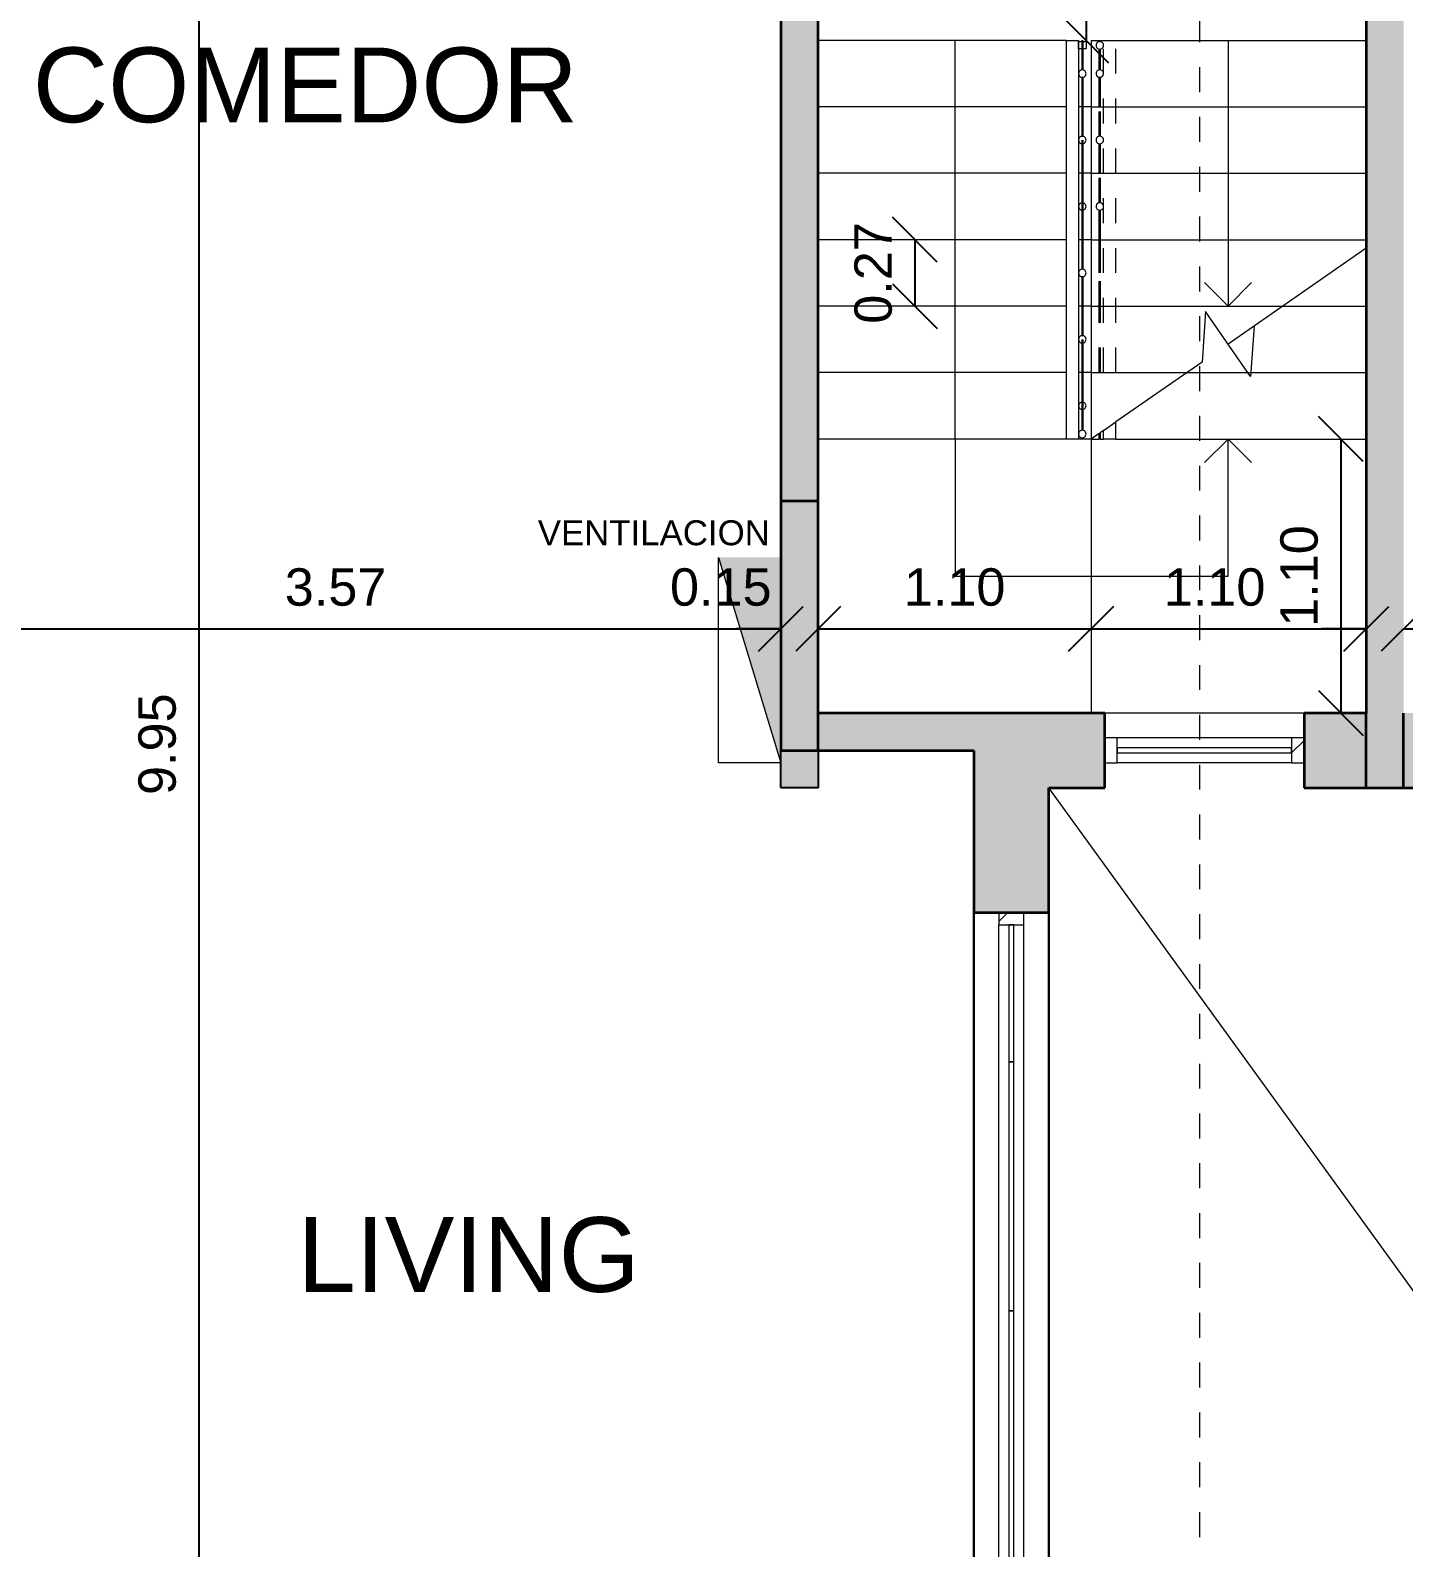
# Model space of a CAD drawing. Header units: metres. Extents: x 42 to 294, y -52 to 32.
# Drawn here: x 183.1 to 188.61, y 10.46 to 16.55 of the extents above; entities that cross this region are included whole.
import ezdxf

# ---------------------------------------------------------------- set-up
doc = ezdxf.new("R2010")
doc.units = ezdxf.units.M
doc.header["$LTSCALE"] = 0.15
doc.linetypes.add('Trazo pequeño', pattern=[0.003, 0.002, -0.001])
doc.linetypes.add('Trazo punto', pattern=[0.015875, 0.00635, -0.004763, 0, -0.004763])
doc.layers.get('0').update_dxf_attribs({"lineweight": 20})
for name, color, linetype, lineweight in [('A-----SYP', 6, 'Continuous', 50), ('A-FLORHRM', 1, 'Continuous', 9), ('A-FLORSTM', 2, 'Continuous', 9), ('A-SECTMBM', 5, 'Trazo pequeño', 9), ('A-WALL', 2, 'Continuous', 30), ('A-WALLCWM', 6, 'Continuous', 9), ('VENTILACIONES', 4, 'Continuous', 9)]:
    doc.layers.add(name, color=color, linetype=linetype, lineweight=lineweight)
doc.layers.add('Hatch', color=8, linetype='Continuous')
doc.layers.add('MUROS', color=11, linetype='Continuous')
doc.styles.get("Standard").update_dxf_attribs({"font": 'arial.ttf', "height": 0.15})
doc.dimstyles.new('Copy of Annotative', dxfattribs={"dimtxt": 0.15, "dimasz": 0.18, "dimexe": 0.18, "dimexo": 0.0625, "dimgap": 0.09, "dimtad": 1, "dimzin": 0, "dimdsep": 46, "dimtxsty": 'Standard', "dimblk": 'OBLIQUE', "dimcen": 0.09, "dimse1": 1, "dimse2": 1, "dimadec": 0, "dimazin": 0, "dimtfac": 1, "dimtofl": 0, "dimtmove": 0, "dimatfit": 3, "dimfxl": 1, "dimtolj": 1, "dimtzin": 0, "dimarcsym": 0})

# ---------------------------------------------------------------- blocks, each defined once
blk = doc.blocks.new('Panel de sistema - Acristalado-56-02 Primer piso')
at = {"layer": 'A-WALLCWM'}
for p, q in [((0.275, 0.01), (-0.275, 0.01)), ((-0.275, 0.01), (-0.275, -0.01)), ((0.275, -0.01), (0.275, 0.01)), ((-0.275, -0.01), (0.275, -0.01))]:
    blk.add_line(p, q, dxfattribs=at)
blk = doc.blocks.new('Panel de sistema - Acristalado-55-02 Primer piso')
at = {"layer": 'A-WALLCWM'}
for p, q in [((0.5, 0.01), (-0.5, 0.01)), ((-0.5, 0.01), (-0.5, -0.01)), ((0.5, -0.01), (0.5, 0.01)), ((-0.5, -0.01), (0.5, -0.01))]:
    blk.add_line(p, q, dxfattribs=at)
blk = doc.blocks.new('Panel de sistema - Acristalado-54-02 Primer piso')
at = {"layer": 'A-WALLCWM'}
for p, q in [((0.5, 0.01), (-0.5, 0.01)), ((-0.5, 0.01), (-0.5, -0.01)), ((0.5, -0.01), (0.5, 0.01)), ((-0.5, -0.01), (0.5, -0.01))]:
    blk.add_line(p, q, dxfattribs=at)
blk = doc.blocks.new('Montante rectangular - Montante rectangular - 5x10 cm Aluminio-53-02 Primer piso')
at = {"layer": 'A-WALLCWM'}
h = blk.add_hatch(dxfattribs=at)
h.set_pattern_fill('FP1_6', color=256, style=0, pattern_type=2)
h.set_pattern_definition([(45, (0.026, -0.162), (-0.25173, 0.25173), []), (45, (0.407, -0.162), (-0.25173, 0.25173), [])])
h.paths.add_polyline_path([(-0.05, 0.05), (0, 0.05), (0, -0.05), (-0.05, -0.05)], flags=0)
at = {"layer": 'A-WALLCWM', "lineweight": 13}
for p, q in [((-0.05, 0.05), (0, 0.05)), ((-0.05, -0.05), (-0.05, 0.05)), ((0, 0.05), (0, -0.05)), ((0, -0.05), (-0.05, -0.05))]:
    blk.add_line(p, q, dxfattribs=at)
blk = doc.blocks.new('Montante rectangular - Montante rectangular - 5x10 cm Aluminio-33-02 Primer piso')
at = {"layer": 'A-WALLCWM'}
for p, q in [((16.1586, -5.1807), (16.1586, -4.1807)), ((16.2586, -5.1807), (16.2586, -4.1807))]:
    blk.add_line(p, q, dxfattribs=at)
blk = doc.blocks.new('Montante rectangular - Montante rectangular - 5x10 cm Aluminio-51-02 Primer piso')
at = {"layer": 'A-WALLCWM'}
for p, q in [((16.1586, -3.1807), (16.1586, -2.6307)), ((16.2586, -3.1807), (16.2586, -2.6307))]:
    blk.add_line(p, q, dxfattribs=at)
blk = doc.blocks.new('Barandilla - Barandilla-29-02 Primer piso')
at = {"layer": 'A-FLORHRM', "linetype": 'Trazo pequeño'}
for p, q in [((16.4286, 0.9193), (16.4786, 0.9193)), ((16.4286, 0.9193), (16.4286, -0.6807)), ((16.4786, 0.9193), (16.4786, -0.6807)), ((16.4911, 0.9193), (16.4961, 0.9193)), ((16.4911, 0.9193), (16.4911, -0.6807)), ((16.4911, 0.9193), (16.4961, 0.9193)), ((16.4911, 0.9193), (16.4911, -0.6807)), ((16.4911, 0.9193), (16.4961, 0.9193)), ((16.4911, 0.9193), (16.4911, -0.6807)), ((16.4911, 0.9193), (16.4961, 0.9193)), ((16.4911, 0.9193), (16.4911, -0.6807)), ((16.4911, 0.9193), (16.4961, 0.9193)), ((16.4911, 0.9193), (16.4911, -0.6807)), ((16.4911, 0.9193), (16.4961, 0.9193)), ((16.4911, 0.9193), (16.4911, -0.6807)), ((16.4911, 0.9193), (16.4961, 0.9193)), ((16.4911, 0.9193), (16.4911, -0.6807)), ((16.4911, 0.9193), (16.4961, 0.9193)), ((16.4911, 0.9193), (16.4911, -0.6807)), ((16.4961, 0.9193), (16.4961, -0.6807)), ((16.4961, 0.9193), (16.4961, -0.6807)), ((16.4961, 0.9193), (16.4961, -0.6807)), ((16.4961, 0.9193), (16.4961, -0.6807)), ((16.4961, 0.9193), (16.4961, -0.6807)), ((16.4961, 0.9193), (16.4961, -0.6807)), ((16.4961, 0.9193), (16.4961, -0.6807)), ((16.4961, 0.9193), (16.4961, -0.6807)), ((16.4786, -0.6807), (16.4286, -0.6807)), ((16.4961, -0.6807), (16.4911, -0.6807)), ((16.4961, -0.6807), (16.4911, -0.6807)), ((16.4961, -0.6807), (16.4911, -0.6807))]:
    blk.add_line(p, q, dxfattribs=at)
at = {"layer": 'A-FLORHRM'}
blk.add_line((16.4961, -0.6807), (16.4911, -0.6807), dxfattribs=at)
blk.add_line((16.4961, -0.6807), (16.4911, -0.6807), dxfattribs=at)
blk.add_line((16.4961, -0.6807), (16.4911, -0.6807), dxfattribs=at)
blk.add_line((16.4961, -0.6807), (16.4911, -0.6807), dxfattribs=at)
blk.add_line((16.4961, -0.6807), (16.4911, -0.6807), dxfattribs=at)
blk = doc.blocks.new('Barandilla - 30 mm-1-02 Primer piso')
at = {"layer": 'A-FLORHRM'}
for points in [[(-0.015, 0), (-0.0146, 0.0036), (-0.0133, 0.007), (-0.0112, 0.0099), (-0.0085, 0.0123), (-0.0053, 0.014), (-0.0018, 0.0149), (0.0018, 0.0149), (0.0053, 0.014), (0.0085, 0.0123), (0.0112, 0.0099), (0.0133, 0.007), (0.0146, 0.0036), (0.015, 0)], [(0.015, 0), (0.0146, -0.0036), (0.0133, -0.007), (0.0112, -0.0099), (0.0085, -0.0123), (0.0053, -0.014), (0.0018, -0.0149), (-0.0018, -0.0149), (-0.0053, -0.014), (-0.0085, -0.0123), (-0.0112, -0.0099), (-0.0133, -0.007), (-0.0146, -0.0036), (-0.015, 0)]]:
    blk.add_lwpolyline(points, dxfattribs=at)
blk = doc.blocks.new('Barandilla - 30 mm-2-02 Primer piso')
at = {"layer": 'A-FLORHRM'}
for points in [[(-0.015, 0), (-0.0146, 0.0036), (-0.0133, 0.007), (-0.0112, 0.0099), (-0.0085, 0.0123), (-0.0053, 0.014), (-0.0018, 0.0149), (0.0018, 0.0149), (0.0053, 0.014), (0.0085, 0.0123), (0.0112, 0.0099), (0.0133, 0.007), (0.0146, 0.0036), (0.015, 0)], [(0.015, 0), (0.0146, -0.0036), (0.0133, -0.007), (0.0112, -0.0099), (0.0085, -0.0123), (0.0053, -0.014), (0.0018, -0.0149), (-0.0018, -0.0149), (-0.0053, -0.014), (-0.0085, -0.0123), (-0.0112, -0.0099), (-0.0133, -0.007), (-0.0146, -0.0036), (-0.015, 0)]]:
    blk.add_lwpolyline(points, dxfattribs=at)
blk = doc.blocks.new('Barandilla - Barandilla-28-02 Primer piso')
at = {"layer": 'A-FLORHRM', "linetype": 'Trazo pequeño'}
for p, q in [((16.5611, 0.9193), (16.5661, 0.9193)), ((16.5611, 0.9141), (16.5611, 0.9193)), ((16.5611, 0.9193), (16.5661, 0.9193)), ((16.5611, 0.9141), (16.5611, 0.9193)), ((16.5611, 0.9193), (16.5661, 0.9193)), ((16.5611, 0.9141), (16.5611, 0.9193)), ((16.5611, 0.9193), (16.5661, 0.9193)), ((16.5611, 0.9141), (16.5611, 0.9193)), ((16.5611, 0.9193), (16.5661, 0.9193)), ((16.5611, 0.9141), (16.5611, 0.9193)), ((16.5611, 0.9193), (16.5661, 0.9193)), ((16.5611, 0.9141), (16.5611, 0.9193)), ((16.5611, 0.9193), (16.5661, 0.9193)), ((16.5611, 0.9141), (16.5611, 0.9193)), ((16.5611, 0.9193), (16.5661, 0.9193)), ((16.5611, 0.9141), (16.5611, 0.9193)), ((16.5661, 0.9141), (16.5661, 0.9193)), ((16.5661, 0.9141), (16.5661, 0.9193)), ((16.5661, 0.9141), (16.5661, 0.9193)), ((16.5661, 0.9141), (16.5661, 0.9193)), ((16.5661, 0.9141), (16.5661, 0.9193)), ((16.5661, 0.9141), (16.5661, 0.9193)), ((16.5661, 0.9141), (16.5661, 0.9193)), ((16.5661, 0.9141), (16.5661, 0.9193)), ((16.5786, 0.9193), (16.6286, 0.9193)), ((16.5786, -0.414), (16.5786, 0.9193)), ((16.6286, -0.414), (16.6286, 0.9193)), ((16.5611, 0.8009), (16.5611, 0.8846)), ((16.5611, 0.8009), (16.5611, 0.8846)), ((16.5611, 0.8009), (16.5611, 0.8846)), ((16.5611, 0.8009), (16.5611, 0.8846)), ((16.5611, 0.8009), (16.5611, 0.8846)), ((16.5611, 0.8009), (16.5611, 0.8846)), ((16.5611, 0.8009), (16.5611, 0.8846)), ((16.5611, 0.8009), (16.5611, 0.8846)), ((16.5661, 0.8009), (16.5661, 0.8846)), ((16.5661, 0.8009), (16.5661, 0.8846)), ((16.5661, 0.8009), (16.5661, 0.8846)), ((16.5661, 0.8009), (16.5661, 0.8846)), ((16.5661, 0.8009), (16.5661, 0.8846)), ((16.5661, 0.8009), (16.5661, 0.8846)), ((16.5661, 0.8009), (16.5661, 0.8846)), ((16.5661, 0.8009), (16.5661, 0.8846)), ((16.5611, 0.6528), (16.5611, 0.7715)), ((16.5611, 0.5342), (16.5611, 0.7715)), ((16.5611, 0.5342), (16.5611, 0.7715)), ((16.5611, 0.5342), (16.5611, 0.7715)), ((16.5611, 0.5342), (16.5611, 0.7715)), ((16.5611, 0.5342), (16.5611, 0.7715)), ((16.5611, 0.5342), (16.5611, 0.7715)), ((16.5611, 0.5342), (16.5611, 0.7715)), ((16.5661, 0.6528), (16.5661, 0.7715)), ((16.5661, 0.5342), (16.5661, 0.7715)), ((16.5661, 0.5342), (16.5661, 0.7715)), ((16.5661, 0.5342), (16.5661, 0.7715)), ((16.5661, 0.5342), (16.5661, 0.7715)), ((16.5661, 0.5342), (16.5661, 0.7715)), ((16.5661, 0.5342), (16.5661, 0.7715)), ((16.5661, 0.5342), (16.5661, 0.7715)), ((16.5611, 0.3861), (16.5611, 0.5048)), ((16.5611, 0.3861), (16.5611, 0.5048)), ((16.5611, 0.2675), (16.5611, 0.5048)), ((16.5611, 0.2675), (16.5611, 0.5048)), ((16.5611, 0.2675), (16.5611, 0.5048)), ((16.5611, 0.2675), (16.5611, 0.5048)), ((16.5611, 0.2675), (16.5611, 0.5048)), ((16.5661, 0.3861), (16.5661, 0.5048)), ((16.5661, 0.3861), (16.5661, 0.5048)), ((16.5661, 0.2675), (16.5661, 0.5048)), ((16.5661, 0.2675), (16.5661, 0.5048)), ((16.5661, 0.2675), (16.5661, 0.5048)), ((16.5661, 0.2675), (16.5661, 0.5048)), ((16.5661, 0.2675), (16.5661, 0.5048)), ((16.5611, 0.1194), (16.5611, 0.2381)), ((16.5611, 0.1194), (16.5611, 0.2381)), ((16.5611, -0.1473), (16.5611, 0.2381)), ((16.5611, -0.1473), (16.5611, 0.2381)), ((16.5611, -0.414), (16.5611, 0.2381)), ((16.5661, 0.1194), (16.5661, 0.2381)), ((16.5661, 0.1194), (16.5661, 0.2381)), ((16.5661, -0.1473), (16.5661, 0.2381)), ((16.5661, -0.1473), (16.5661, 0.2381)), ((16.5661, -0.414), (16.5661, 0.2381))]:
    blk.add_line(p, q, dxfattribs=at)
at = {"layer": 'A-FLORHRM'}
for p, q in [((16.5611, -0.6581), (16.5661, -0.6547)), ((16.5611, -0.6807), (16.5611, -0.6581)), ((16.5661, -0.6807), (16.5661, -0.6547)), ((16.5786, -0.646), (16.6286, -0.6114)), ((16.5786, -0.6807), (16.5786, -0.646)), ((16.6286, -0.6807), (16.6286, -0.6114)), ((16.5661, -0.6807), (16.5611, -0.6807)), ((16.6286, -0.6807), (16.5786, -0.6807))]:
    blk.add_line(p, q, dxfattribs=at)
at = {"layer": 'A-FLORHRM', "extrusion": (0, 0, -1), "zscale": -1, "rotation": 180}
for name, p in [('Barandilla - 30 mm-1-02 Primer piso', (-16.5636, 0.8993)), ('Barandilla - 30 mm-2-02 Primer piso', (-16.5636, 0.7862)), ('Barandilla - 30 mm-2-02 Primer piso', (-16.5636, 0.5195)), ('Barandilla - 30 mm-2-02 Primer piso', (-16.5636, 0.2528))]:
    blk.add_blockref(name, p, dxfattribs=at)
blk = doc.blocks.new('Barandilla - 30 mm-3-02 Primer piso')
at = {"layer": 'A-FLORHRM'}
for p, q in [((0.015, 0.016), (-0.015, 0.016)), ((-0.015, 0.016), (-0.015, -0.014)), ((0.015, -0.014), (0.015, 0.016)), ((-0.015, -0.014), (0.015, -0.014))]:
    blk.add_line(p, q, dxfattribs=at)
blk = doc.blocks.new('Barandilla - 30 mm-4-02 Primer piso')
at = {"layer": 'A-FLORHRM'}
for points in [[(-0.015, 0), (-0.0146, 0.0036), (-0.0133, 0.007), (-0.0112, 0.0099), (-0.0085, 0.0123), (-0.0053, 0.014), (-0.0018, 0.0149), (0.0018, 0.0149), (0.0053, 0.014), (0.0085, 0.0123), (0.0112, 0.0099), (0.0133, 0.007), (0.0146, 0.0036), (0.015, 0)], [(0.015, 0), (0.0146, -0.0036), (0.0133, -0.007), (0.0112, -0.0099), (0.0085, -0.0123), (0.0053, -0.014), (0.0018, -0.0149), (-0.0018, -0.0149), (-0.0053, -0.014), (-0.0085, -0.0123), (-0.0112, -0.0099), (-0.0133, -0.007), (-0.0146, -0.0036), (-0.015, 0)]]:
    blk.add_lwpolyline(points, dxfattribs=at)
blk = doc.blocks.new('Barandilla - 30 mm-5-02 Primer piso')
at = {"layer": 'A-FLORHRM'}
for points in [[(-0.015, 0), (-0.0146, 0.0036), (-0.0133, 0.007), (-0.0112, 0.0099), (-0.0085, 0.0123), (-0.0053, 0.014), (-0.0018, 0.0149), (0.0018, 0.0149), (0.0053, 0.014), (0.0085, 0.0123), (0.0112, 0.0099), (0.0133, 0.007), (0.0146, 0.0036), (0.015, 0)], [(0.015, 0), (0.0146, -0.0036), (0.0133, -0.007), (0.0112, -0.0099), (0.0085, -0.0123), (0.0053, -0.014), (0.0018, -0.0149), (-0.0018, -0.0149), (-0.0053, -0.014), (-0.0085, -0.0123), (-0.0112, -0.0099), (-0.0133, -0.007), (-0.0146, -0.0036), (-0.015, 0)]]:
    blk.add_lwpolyline(points, dxfattribs=at)
blk = doc.blocks.new('Barandilla - 30 mm-6-02 Primer piso')
at = {"layer": 'A-FLORHRM'}
for points in [[(-0.015, 0), (-0.0146, 0.0036), (-0.0133, 0.007), (-0.0112, 0.0099), (-0.0085, 0.0123), (-0.0053, 0.014), (-0.0018, 0.0149), (0.0018, 0.0149), (0.0053, 0.014), (0.0085, 0.0123), (0.0112, 0.0099), (0.0133, 0.007), (0.0146, 0.0036), (0.015, 0)], [(0.015, 0), (0.0146, -0.0036), (0.0133, -0.007), (0.0112, -0.0099), (0.0085, -0.0123), (0.0053, -0.014), (0.0018, -0.0149), (-0.0018, -0.0149), (-0.0053, -0.014), (-0.0085, -0.0123), (-0.0112, -0.0099), (-0.0133, -0.007), (-0.0146, -0.0036), (-0.015, 0)]]:
    blk.add_lwpolyline(points, dxfattribs=at)
blk = doc.blocks.new('Barandilla - 30 mm-0-02 Primer piso')
at = {"layer": 'A-FLORHRM'}
for points in [[(-0.015, 0), (-0.0146, 0.0036), (-0.0133, 0.007), (-0.0112, 0.0099), (-0.0085, 0.0123), (-0.0053, 0.014), (-0.0018, 0.0149), (0.0018, 0.0149), (0.0053, 0.014), (0.0085, 0.0123), (0.0112, 0.0099), (0.0133, 0.007), (0.0146, 0.0036), (0.015, 0)], [(0.015, 0), (0.0146, -0.0036), (0.0133, -0.007), (0.0112, -0.0099), (0.0085, -0.0123), (0.0053, -0.014), (0.0018, -0.0149), (-0.0018, -0.0149), (-0.0053, -0.014), (-0.0085, -0.0123), (-0.0112, -0.0099), (-0.0133, -0.007), (-0.0146, -0.0036), (-0.015, 0)]]:
    blk.add_lwpolyline(points, dxfattribs=at)
blk = doc.blocks.new('Barandilla - Barandilla-24-02 Primer piso')
at = {"layer": 'A-FLORHRM'}
for p, q in [((16.4286, 0.9193), (16.4786, 0.9193)), ((16.4286, 0.9193), (16.4286, -0.6807)), ((16.4786, 0.9193), (16.4786, 0.9153)), ((16.4911, 0.9193), (16.4911, 0.9153)), ((16.4911, 0.9193), (16.4961, 0.9193)), ((16.4961, 0.9193), (16.4961, 0.9153)), ((16.4786, 0.8853), (16.4786, -0.6807)), ((16.4911, 0.8853), (16.4911, 0.8007)), ((16.4961, 0.8853), (16.4961, 0.8007)), ((16.4911, 0.7713), (16.4911, 0.534)), ((16.4961, 0.7713), (16.4961, 0.534)), ((16.4911, 0.5046), (16.4911, 0.2673)), ((16.4961, 0.5046), (16.4961, 0.2673)), ((16.4911, 0.2379), (16.4911, 0.0006)), ((16.4961, 0.2379), (16.4961, 0.0006)), ((16.4911, -0.0288), (16.4911, -0.2661)), ((16.4961, -0.0288), (16.4961, -0.2661)), ((16.4911, -0.2955), (16.4911, -0.5328)), ((16.4961, -0.2955), (16.4961, -0.5328)), ((16.4911, -0.5622), (16.4911, -0.6459)), ((16.4961, -0.5622), (16.4961, -0.6459)), ((16.4786, -0.6807), (16.4286, -0.6807)), ((16.4911, -0.6754), (16.4911, -0.6807)), ((16.4961, -0.6807), (16.4911, -0.6807)), ((16.4961, -0.6754), (16.4961, -0.6807))]:
    blk.add_line(p, q, dxfattribs=at)
at = {"layer": 'A-FLORHRM', "extrusion": (0, 0, -1), "zscale": -1}
for name, p in [('Barandilla - 30 mm-3-02 Primer piso', (-16.4936, 0.8993)), ('Barandilla - 30 mm-5-02 Primer piso', (-16.4936, 0.786)), ('Barandilla - 30 mm-6-02 Primer piso', (-16.4936, 0.5193)), ('Barandilla - 30 mm-0-02 Primer piso', (-16.4936, 0.2526)), ('Barandilla - 30 mm-0-02 Primer piso', (-16.4936, -0.0141)), ('Barandilla - 30 mm-0-02 Primer piso', (-16.4936, -0.2808)), ('Barandilla - 30 mm-0-02 Primer piso', (-16.4936, -0.5475)), ('Barandilla - 30 mm-4-02 Primer piso', (-16.4936, -0.6607))]:
    blk.add_blockref(name, p, dxfattribs=at)
blk = doc.blocks.new('Panel de sistema - Acristalado-17-02 Primer piso')
at = {"layer": 'A-WALLCWM'}
for p, q in [((0.35, 0.01), (-0.35, 0.01)), ((-0.35, 0.01), (-0.35, -0.01)), ((0.35, -0.01), (0.35, 0.01)), ((-0.35, -0.01), (0.35, -0.01))]:
    blk.add_line(p, q, dxfattribs=at)
blk = doc.blocks.new('Montante rectangular - Montante rectangular - 5x10 cm Aluminio-16-02 Primer piso')
at = {"layer": 'A-WALLCWM'}
h = blk.add_hatch(dxfattribs=at)
h.set_pattern_fill('FP1_11', color=256, style=0, pattern_type=2)
h.set_pattern_definition([(315, (-0.174, -0.019), (0.25173, 0.25173), []), (315, (-0.174, -0.4), (0.25173, 0.25173), [])])
h.paths.add_polyline_path([(-0.05, 0.05), (0, 0.05), (0, -0.05), (-0.05, -0.05)], flags=0)
at = {"layer": 'A-WALLCWM', "lineweight": 13}
for p, q in [((-0.05, 0.05), (0, 0.05)), ((-0.05, -0.05), (-0.05, 0.05)), ((0, 0.05), (0, -0.05)), ((0, -0.05), (-0.05, -0.05))]:
    blk.add_line(p, q, dxfattribs=at)
blk = doc.blocks.new('Montante rectangular - Montante rectangular - 5x10 cm Aluminio-15-02 Primer piso')
at = {"layer": 'A-WALLCWM'}
h = blk.add_hatch(dxfattribs=at)
h.set_pattern_fill('FP1_12', color=256, style=0, pattern_type=2)
h.set_pattern_definition([(225, (0.166, -0.019), (0.25173, -0.25173), []), (225, (0.166, -0.4), (0.25173, -0.25173), [])])
h.paths.add_polyline_path([(-0.05, 0.05), (-0.05, -0.05), (0, -0.05), (0, 0.05)], flags=0)
at = {"layer": 'A-WALLCWM', "lineweight": 13}
for p, q in [((-0.05, 0.05), (-0.05, -0.05)), ((0, 0.05), (-0.05, 0.05)), ((0, -0.05), (0, 0.05)), ((-0.05, -0.05), (0, -0.05))]:
    blk.add_line(p, q, dxfattribs=at)
blk = doc.blocks.new('Montante rectangular - Montante rectangular - 5x10 cm Aluminio-14-02 Primer piso')
at = {"layer": 'A-WALLCWM'}
for p, q in [((17.3336, -1.8807), (16.6336, -1.8807)), ((17.3336, -1.9807), (16.6336, -1.9807))]:
    blk.add_line(p, q, dxfattribs=at)
blk = doc.blocks.new('_Oblique')
at = {"color": 0, "linetype": 'ByBlock', "lineweight": -2}
blk.add_line((-0.5, -0.5), (0.5, 0.5), dxfattribs=at)
blk = doc.blocks.new('*D2791')
at = {"color": 0, "lineweight": -2, "transparency": 16777216}
blk.add_line((182.5341, 14.1505), (186.1091, 14.1505), dxfattribs=at)
at = {"layer": 'Defpoints', "color": 0, "transparency": 16777216}
for p in [(182.5341, 14.1505), (186.1091, 14.1505), (186.1091, 14.1505)]:
    blk.add_point(p, dxfattribs=at)
at = {"color": 0, "lineweight": -2, "transparency": 16777216, "xscale": 0.18, "yscale": 0.18, "zscale": 0.18, "rotation": 180}
blk.add_blockref('_Oblique', (182.5341, 14.1505), dxfattribs=at)
at = {"color": 0, "lineweight": -2, "transparency": 16777216, "xscale": 0.18, "yscale": 0.18, "zscale": 0.18}
blk.add_blockref('_Oblique', (186.1091, 14.1505), dxfattribs=at)
at = {"color": 0, "transparency": 16777216, "insert": (184.3216, 14.3171), "char_height": 0.15, "attachment_point": 5}
blk.add_mtext('\\A1;3.57', dxfattribs=at)
blk = doc.blocks.new('*D2792')
at = {"color": 0, "lineweight": -2, "transparency": 16777216}
for p, q in [((186.1091, 14.1505), (185.9291, 14.1505)), ((186.2591, 14.1505), (186.4391, 14.1505))]:
    blk.add_line(p, q, dxfattribs=at)
at = {"layer": 'Defpoints', "color": 0, "transparency": 16777216}
for p in [(186.1091, 14.1505), (186.2591, 14.1505), (186.2591, 14.1505)]:
    blk.add_point(p, dxfattribs=at)
at = {"color": 0, "lineweight": -2, "transparency": 16777216, "xscale": 0.18, "yscale": 0.18, "zscale": 0.18}
blk.add_blockref('_Oblique', (186.1091, 14.1505), dxfattribs=at)
at = {"color": 0, "lineweight": -2, "transparency": 16777216, "xscale": 0.18, "yscale": 0.18, "zscale": 0.18, "rotation": 180}
blk.add_blockref('_Oblique', (186.2591, 14.1505), dxfattribs=at)
at = {"color": 0, "transparency": 16777216, "insert": (185.8679, 14.3171), "char_height": 0.15, "attachment_point": 5}
blk.add_mtext('\\A1;0.15', dxfattribs=at)
blk = doc.blocks.new('*D2793')
at = {"color": 0, "lineweight": -2, "transparency": 16777216}
blk.add_line((186.2591, 14.1505), (187.3541, 14.1505), dxfattribs=at)
at = {"layer": 'Defpoints', "color": 0, "transparency": 16777216}
for p in [(186.2591, 14.1505), (187.3541, 14.1505), (187.3541, 14.1505)]:
    blk.add_point(p, dxfattribs=at)
at = {"color": 0, "lineweight": -2, "transparency": 16777216, "xscale": 0.18, "yscale": 0.18, "zscale": 0.18, "rotation": 180}
blk.add_blockref('_Oblique', (186.2591, 14.1505), dxfattribs=at)
at = {"color": 0, "lineweight": -2, "transparency": 16777216, "xscale": 0.18, "yscale": 0.18, "zscale": 0.18}
blk.add_blockref('_Oblique', (187.3541, 14.1505), dxfattribs=at)
at = {"color": 0, "transparency": 16777216, "insert": (186.8066, 14.3171), "char_height": 0.15, "attachment_point": 5}
blk.add_mtext('\\A1;1.10', dxfattribs=at)
blk = doc.blocks.new('*D2794')
at = {"color": 0, "lineweight": -2, "transparency": 16777216}
blk.add_line((187.3541, 14.1505), (188.4591, 14.1505), dxfattribs=at)
at = {"layer": 'Defpoints', "color": 0, "transparency": 16777216}
for p in [(187.3541, 14.1505), (188.4591, 14.1505), (188.4591, 14.1505)]:
    blk.add_point(p, dxfattribs=at)
at = {"color": 0, "lineweight": -2, "transparency": 16777216, "xscale": 0.18, "yscale": 0.18, "zscale": 0.18, "rotation": 180}
blk.add_blockref('_Oblique', (187.3541, 14.1505), dxfattribs=at)
at = {"color": 0, "lineweight": -2, "transparency": 16777216, "xscale": 0.18, "yscale": 0.18, "zscale": 0.18}
blk.add_blockref('_Oblique', (188.4591, 14.1505), dxfattribs=at)
at = {"color": 0, "transparency": 16777216, "insert": (187.8502, 14.3171), "char_height": 0.15, "attachment_point": 5}
blk.add_mtext('\\A1;1.10', dxfattribs=at)
blk = doc.blocks.new('*D2795')
at = {"color": 0, "lineweight": -2, "transparency": 16777216}
for p, q in [((188.4591, 14.1505), (188.2791, 14.1505)), ((188.6091, 14.1505), (188.7891, 14.1505))]:
    blk.add_line(p, q, dxfattribs=at)
at = {"layer": 'Defpoints', "color": 0, "transparency": 16777216}
for p in [(188.4591, 14.1505), (188.6091, 14.1505), (188.6091, 14.1505)]:
    blk.add_point(p, dxfattribs=at)
at = {"color": 0, "lineweight": -2, "transparency": 16777216, "xscale": 0.18, "yscale": 0.18, "zscale": 0.18}
blk.add_blockref('_Oblique', (188.4591, 14.1505), dxfattribs=at)
at = {"color": 0, "lineweight": -2, "transparency": 16777216, "xscale": 0.18, "yscale": 0.18, "zscale": 0.18, "rotation": 180}
blk.add_blockref('_Oblique', (188.6091, 14.1505), dxfattribs=at)
at = {"color": 0, "transparency": 16777216, "insert": (188.8704, 14.3171), "char_height": 0.15, "attachment_point": 5}
blk.add_mtext('\\A1;0.15', dxfattribs=at)
blk = doc.blocks.new('*D2796')
at = {"color": 0, "lineweight": -2, "transparency": 16777216}
blk.add_line((188.6091, 14.1505), (193.3091, 14.1505), dxfattribs=at)
at = {"layer": 'Defpoints', "color": 0, "transparency": 16777216}
for p in [(188.6091, 14.1505), (193.3091, 14.1505), (193.3091, 14.1505)]:
    blk.add_point(p, dxfattribs=at)
at = {"color": 0, "lineweight": -2, "transparency": 16777216, "xscale": 0.18, "yscale": 0.18, "zscale": 0.18, "rotation": 180}
blk.add_blockref('_Oblique', (188.6091, 14.1505), dxfattribs=at)
at = {"color": 0, "lineweight": -2, "transparency": 16777216, "xscale": 0.18, "yscale": 0.18, "zscale": 0.18}
blk.add_blockref('_Oblique', (193.3091, 14.1505), dxfattribs=at)
at = {"color": 0, "transparency": 16777216, "insert": (190.9591, 14.3171), "char_height": 0.15, "attachment_point": 5}
blk.add_mtext('\\A1;4.70', dxfattribs=at)
blk = doc.blocks.new('*D2734')
at = {"color": 0, "lineweight": -2, "transparency": 16777216}
blk.add_line((183.7726, 18.6621), (183.7726, 8.7121), dxfattribs=at)
at = {"layer": 'Defpoints', "color": 0, "transparency": 16777216}
for p in [(183.7726, 18.6621), (183.7726, 8.7121), (183.7726, 8.7121)]:
    blk.add_point(p, dxfattribs=at)
at = {"color": 0, "lineweight": -2, "transparency": 16777216, "xscale": 0.18, "yscale": 0.18, "zscale": 0.18}
for p, rotation in [((183.7726, 18.6621), 90), ((183.7726, 8.7121), 270)]:
    blk.add_blockref('_Oblique', p, dxfattribs=dict(at, rotation=rotation))
at = {"color": 0, "transparency": 16777216, "insert": (183.606, 13.6871), "char_height": 0.15, "attachment_point": 5, "rotation": 90}
blk.add_mtext('\\A1;9.95', dxfattribs=at)
blk = doc.blocks.new('*D2738')
at = {"color": 0, "lineweight": -2, "transparency": 16777216}
blk.add_line((186.6468, 15.712), (186.6468, 15.4453), dxfattribs=at)
at = {"layer": 'Defpoints', "color": 0, "transparency": 16777216}
for p in [(186.6468, 15.712), (186.6468, 15.4453), (186.6468, 15.4453)]:
    blk.add_point(p, dxfattribs=at)
at = {"color": 0, "lineweight": -2, "transparency": 16777216, "xscale": 0.18, "yscale": 0.18, "zscale": 0.18}
for p, rotation in [((186.6468, 15.712), 90), ((186.6468, 15.4453), 270)]:
    blk.add_blockref('_Oblique', p, dxfattribs=dict(at, rotation=rotation))
at = {"color": 0, "transparency": 16777216, "insert": (186.4802, 15.5787), "char_height": 0.15, "attachment_point": 5, "rotation": 90}
blk.add_mtext('\\A1;0.27', dxfattribs=at)
blk = doc.blocks.new('*D2739')
at = {"color": 0, "lineweight": -2, "transparency": 16777216}
blk.add_line((187.3341, 17.6121), (187.3341, 16.5121), dxfattribs=at)
at = {"layer": 'Defpoints', "color": 0, "transparency": 16777216}
for p in [(187.3591, 17.6121), (187.3341, 16.5121), (187.3591, 16.5121)]:
    blk.add_point(p, dxfattribs=at)
at = {"color": 0, "lineweight": -2, "transparency": 16777216, "xscale": 0.18, "yscale": 0.18, "zscale": 0.18}
for p, rotation in [((187.3341, 17.6121), 90), ((187.3341, 16.5121), 270)]:
    blk.add_blockref('_Oblique', p, dxfattribs=dict(at, rotation=rotation))
at = {"color": 0, "transparency": 16777216, "insert": (187.1675, 17.0621), "char_height": 0.15, "attachment_point": 5, "rotation": 90}
blk.add_mtext('\\A1;1.10', dxfattribs=at)
blk = doc.blocks.new('*D2740')
at = {"color": 0, "lineweight": -2, "transparency": 16777216}
blk.add_line((188.3566, 14.9121), (188.3566, 13.8121), dxfattribs=at)
at = {"layer": 'Defpoints', "color": 0, "transparency": 16777216}
for p in [(188.3566, 14.9121), (188.3566, 13.8121), (188.3566, 13.8121)]:
    blk.add_point(p, dxfattribs=at)
at = {"color": 0, "lineweight": -2, "transparency": 16777216, "xscale": 0.18, "yscale": 0.18, "zscale": 0.18}
for p, rotation in [((188.3566, 14.9121), 90), ((188.3566, 13.8121), 270)]:
    blk.add_blockref('_Oblique', p, dxfattribs=dict(at, rotation=rotation))
at = {"color": 0, "transparency": 16777216, "insert": (188.19, 14.3621), "char_height": 0.15, "attachment_point": 5, "rotation": 90}
blk.add_mtext('\\A1;1.10', dxfattribs=at)

msp = doc.modelspace()

# ---------------------------------------------------------------- hatches: boundary and pattern name
at = {"layer": 'Hatch'}
msp.add_hatch(color=256, dxfattribs=at).paths.add_polyline_path([(191.9091, 17.1621), (191.9091, 18.6621), (191.9091, 18.8121), (191.7591, 18.8121), (191.7591, 18.6621), (191.7591, 17.1621), (190.2591, 17.1621), (190.2591, 18.6621), (190.2591, 18.8121), (190.1091, 18.8121), (190.1091, 18.6621), (190.1091, 17.1621), (188.6091, 17.1621), (188.6091, 18.6621), (188.6091, 18.8121), (188.4591, 18.8121), (188.4591, 18.6621), (188.4591, 17.7621), (188.4591, 17.6121), (188.4591, 13.8121), (188.4591, 13.5121), (188.6091, 13.5121), (188.6091, 13.8121), (188.6091, 17.0121), (191.9091, 17.0121)])
at = {"layer": 'Hatch', "ltscale": 0.2}
msp.add_hatch(color=256, dxfattribs=at).paths.add_polyline_path([(186.2591, 14.3121), (186.2591, 14.6621), (186.1091, 14.6621), (186.1091, 14.3121), (186.1091, 13.5121), (186.2591, 13.5121)])
at = {"layer": 'MUROS'}
h = msp.add_hatch(color=256, dxfattribs=at)
h.paths.add_polyline_path([(186.3091, 18.8121), (183.5091, 18.8121), (183.5091, 18.6621), (186.1091, 18.6621), (186.1091, 17.6121), (186.2591, 17.6121), (186.2591, 18.6621), (186.3091, 18.6621)])
h.paths.add_polyline_path([(186.0091, 20.3371), (185.9091, 20.3371), (185.9091, 20.1871), (186.0091, 20.1871)])
h.paths.add_polyline_path([(187.3091, 20.4871), (186.3091, 20.4871), (186.3091, 20.1871), (187.3091, 20.1871)])
h.paths.add_polyline_path([(186.2591, 16.8121), (186.1091, 16.8121), (186.1091, 14.6627), (186.2591, 14.6627)])
h.paths.add_polyline_path([(187.7908, 18.8121), (187.3091, 18.8121), (187.3091, 18.6621), (187.3591, 18.6621), (187.3591, 17.6121), (187.7908, 17.6121), (187.7908, 17.7621), (187.5091, 17.7621), (187.5091, 18.6621), (187.7908, 18.6621)])
h.paths.add_polyline_path([(188.8441, 18.8121), (188.6091, 18.8121), (188.6091, 18.6621), (188.8441, 18.6621)])
h.paths.add_polyline_path([(188.4591, 18.8121), (187.7908, 18.8121), (187.7908, 18.6621), (188.4591, 18.6621)])
h.paths.add_polyline_path([(188.4591, 17.7621), (187.7908, 17.7621), (187.7908, 17.6121), (188.4591, 17.6121)])
h.paths.add_polyline_path([(190.1091, 18.8121), (189.8941, 18.8121), (189.8941, 18.6621), (190.1091, 18.6621)])
h.paths.add_polyline_path([(190.4941, 18.8121), (190.2591, 18.8121), (190.2591, 18.6621), (190.4941, 18.6621)])
h.paths.add_polyline_path([(187.4091, 13.8121), (186.2591, 13.8121), (186.2591, 13.6621), (186.8841, 13.6621), (186.8841, 13.0121), (187.1841, 13.0121), (187.1841, 13.5121), (187.4091, 13.5121)])
h.paths.add_polyline_path([(188.4591, 13.8121), (188.2091, 13.8121), (188.2091, 13.5121), (188.4591, 13.5121), (188.4591, 13.6621)])
h.paths.add_polyline_path([(189.0716, 13.8121), (188.6091, 13.8121), (188.6091, 13.6621), (188.6091, 13.5121), (189.0716, 13.5121)])
h.paths.add_polyline_path([(191.1091, 13.8121), (191.0716, 13.8121), (191.0716, 13.5121), (191.1091, 13.5121)])
h.paths.add_polyline_path([(191.7591, 13.5121), (191.4591, 13.5121), (191.4591, 13.0121), (191.7591, 13.0121)])
h.paths.add_polyline_path([(193.3091, 13.6621), (191.9091, 13.6621), (191.9091, 13.5121), (193.3091, 13.5121)])
h.paths.add_polyline_path([(193.4591, 15.2621), (192.4591, 15.2621), (192.4591, 15.1121), (193.3091, 15.1121), (193.3091, 14.1121), (193.4591, 14.1121)])
h.paths.add_polyline_path([(193.4591, 17.0121), (193.3091, 17.0121), (193.3091, 16.2621), (193.4591, 16.2621)])
h.paths.add_polyline_path([(193.3091, 17.1621), (192.6591, 17.1621), (192.6591, 17.8621), (193.3091, 17.8621), (193.3091, 17.6121), (193.4591, 17.6121), (193.4591, 18.6621), (196.9591, 18.6621), (196.9591, 18.8121), (191.9091, 18.8121), (191.9091, 18.6621), (192.5591, 18.6621), (192.5591, 17.1621), (191.9091, 17.1621), (191.9091, 17.0121), (193.3091, 17.0121)])
h.paths.add_polyline_path([(192.6591, 17.9621), (192.6591, 18.6621), (193.3091, 18.6621), (193.3091, 17.9621)], flags=16)
h.paths.add_polyline_path([(187.1841, 8.8221), (186.8841, 8.8221), (186.8841, 8.7121), (185.7841, 8.7121), (185.7841, 8.4121), (186.8841, 8.4121), (187.1841, 8.4121)])
h.paths.add_polyline_path([(187.1841, 9.4121), (186.8841, 9.4121), (186.8841, 8.8221), (187.1841, 8.8221)])
h.paths.add_polyline_path([(191.7591, 8.5121), (191.4591, 8.5121), (191.4591, 8.4121), (191.7591, 8.4121)])
h.paths.add_polyline_path([(192.8466, 7.9121), (191.7591, 7.9121), (191.7591, 7.6121), (192.8466, 7.6121)])
h.paths.add_polyline_path([(203.4841, 7.6121), (203.3841, 7.6121), (203.3841, 6.6121), (192.0591, 6.6121), (192.0591, 7.6121), (191.9591, 7.6121), (191.9591, 6.5121), (203.4841, 6.5121)])
h.paths.add_polyline_path([(195.8591, 7.9121), (194.8466, 7.9121), (194.8466, 7.6121), (195.8591, 7.6121)])
h.paths.add_polyline_path([(196.9091, 7.9121), (196.4591, 7.9121), (196.4591, 7.6121), (196.9091, 7.6121)])
h.paths.add_polyline_path([(196.1591, 12.9121), (197.9341, 12.9121), (197.9341, 12.3121), (198.0841, 12.3121), (198.0841, 13.9121), (198.3341, 13.9121), (198.3341, 14.0621), (198.0841, 14.0621), (198.0841, 14.9621), (197.9341, 14.9621), (197.9341, 13.0621), (196.0091, 13.0621), (196.0091, 11.5113), (196.0091, 10.4064), (196.0091, 8.8221), (196.1591, 8.8221)])
h.paths.add_polyline_path([(199.3841, 13.4121), (199.2341, 13.4121), (199.2341, 8.8221), (199.3841, 8.8221)])
h.paths.add_polyline_path([(199.3841, 8.8221), (199.2341, 8.8221), (199.2341, 7.9121), (199.3841, 7.9121)])
h.paths.add_polyline_path([(196.1591, 8.8221), (196.0091, 8.8221), (196.0091, 7.9121), (196.1591, 7.9121)])
at = {"layer": 'VENTILACIONES'}
msp.add_hatch(color=256, dxfattribs=at).paths.add_polyline_path([(186.1091, 14.4371), (185.8591, 14.4371), (186.1091, 13.6121)])

# ---------------------------------------------------------------- linework, layer by layer
msp.add_line((191.4591, 7.6121), (187.1841, 13.5121))
at = {"layer": 'A-----SYP', "linetype": 'Trazo punto', "lineweight": 15}
msp.add_line((187.7908, 6.1048), (187.7908, 28.2859), dxfattribs=at)
at = {"layer": 'A-FLORSTM'}
for p, q in [((187.2541, 16.5121), (186.2591, 16.5121)), ((186.8091, 14.9121), (186.8091, 16.5121)), ((187.3541, 16.5121), (188.4591, 16.5121)), ((187.3541, 16.5121), (187.3541, 14.9121)), ((187.9041, 16.5121), (187.9041, 15.4455)), ((187.2541, 16.2454), (186.2591, 16.2454)), ((187.3166, 16.2454), (187.3041, 16.2454)), ((187.3541, 16.2454), (187.3216, 16.2454)), ((187.3541, 16.2456), (188.4591, 16.2456)), ((187.2541, 15.9787), (186.2591, 15.9787)), ((187.3166, 15.9787), (187.3041, 15.9787)), ((187.3541, 15.9787), (187.3216, 15.9787)), ((187.3541, 15.9789), (188.4591, 15.9789)), ((187.2541, 15.712), (186.2591, 15.712)), ((187.3166, 15.712), (187.3041, 15.712)), ((187.3541, 15.712), (187.3216, 15.712)), ((187.3541, 15.7122), (188.4591, 15.7122)), ((188.4591, 15.6776), (187.9041, 15.2931)), ((187.8098, 15.5398), (187.9041, 15.4455)), ((187.9983, 15.5398), (187.9041, 15.4455)), ((187.2541, 15.4453), (186.2591, 15.4453)), ((187.3166, 15.4453), (187.3041, 15.4453)), ((187.3541, 15.4453), (187.3216, 15.4453)), ((187.3541, 15.4455), (188.1241, 15.4455)), ((187.8137, 15.4236), (187.7997, 15.2208)), ((187.9945, 15.1627), (187.8137, 15.4236)), ((187.9041, 15.4455), (188.4591, 15.4455)), ((188.0085, 15.3655), (187.9945, 15.1627)), ((187.2541, 15.1786), (186.2591, 15.1786)), ((187.3166, 15.1786), (187.3041, 15.1786)), ((187.3541, 15.1786), (187.3216, 15.1786)), ((187.3541, 15.1788), (187.7391, 15.1788)), ((187.7997, 15.2208), (187.4541, 14.9814)), ((187.7391, 15.1788), (187.9832, 15.1788)), ((187.9832, 15.1788), (187.9956, 15.1788)), ((187.9956, 15.1788), (188.4591, 15.1788)), ((187.3866, 14.9347), (187.3541, 14.9121)), ((187.4041, 14.9468), (187.3916, 14.9381)), ((187.2541, 14.9121), (186.2591, 14.9121)), ((186.8091, 14.9121), (186.8091, 14.3621)), ((187.3166, 14.9121), (187.3041, 14.9121)), ((187.3591, 14.9121), (187.3216, 14.9121)), ((187.3541, 14.9121), (187.3866, 14.9121)), ((187.3541, 14.9121), (187.3541, 13.8121)), ((187.3591, 14.9121), (187.3591, 14.9156)), ((187.3591, 14.9121), (187.3866, 14.9121)), ((187.3916, 14.9121), (187.4041, 14.9121)), ((187.3916, 14.9121), (187.4041, 14.9121)), ((187.4541, 14.9121), (188.4541, 14.9121)), ((187.4541, 14.9121), (188.4591, 14.9121)), ((187.8098, 14.8179), (187.9041, 14.9121)), ((187.9983, 14.8179), (187.9041, 14.9121)), ((187.9041, 14.3621), (187.9041, 14.9121)), ((186.8091, 14.3621), (187.9041, 14.3621)), ((188.2091, 13.8121), (187.4091, 13.8121))]:
    msp.add_line(p, q, dxfattribs=at)
at = {"layer": 'A-SECTMBM'}
for p, q in [((187.9041, 15.4455), (188.4591, 15.4455)), ((187.7391, 15.1788), (187.9832, 15.1788)), ((187.9956, 15.1788), (188.4541, 15.1788)), ((187.3591, 14.9121), (186.2591, 14.9121)), ((187.3541, 14.9121), (187.3541, 13.8121)), ((187.3541, 14.9121), (187.3591, 14.9121))]:
    msp.add_line(p, q, dxfattribs=at)
at = {"layer": 'A-WALL', "lineweight": 35}
for p, q in [((186.1091, 18.6621), (186.1091, 13.6621)), ((186.2591, 13.8121), (186.2591, 18.6621)), ((188.4591, 17.6121), (188.4591, 13.8121)), ((186.2591, 14.6627), (186.1091, 14.6627)), ((187.4091, 13.8121), (186.2591, 13.8121)), ((186.2591, 13.6621), (186.2591, 13.8121)), ((187.4091, 13.5121), (187.4091, 13.8121)), ((188.4591, 13.8121), (188.2091, 13.8121)), ((188.2091, 13.8121), (188.2091, 13.5121)), ((188.4591, 13.6621), (188.4591, 13.8121)), ((188.6091, 13.6621), (188.6091, 13.8121)), ((186.1091, 13.6621), (186.8841, 13.6621)), ((186.8841, 13.6621), (186.8841, 13.0121)), ((188.4591, 13.5121), (188.4591, 13.6621)), ((188.6091, 13.5121), (188.6091, 13.6621)), ((187.1841, 13.5121), (187.4091, 13.5121)), ((187.1841, 13.0121), (187.1841, 13.5121)), ((188.2091, 13.5121), (189.0716, 13.5121)), ((186.8841, 13.0121), (187.1841, 13.0121))]:
    msp.add_line(p, q, dxfattribs=at)
at = {"layer": 'A-WALL'}
for p, q in [((186.8841, 9.4121), (186.8841, 13.0121)), ((187.1841, 13.0121), (187.1841, 9.4121))]:
    msp.add_line(p, q, dxfattribs=at)
at = {"layer": 'Hatch', "ltscale": 0.2}
for p, q in [((186.1091, 14.6621), (186.2591, 14.6621)), ((186.1091, 14.6621), (186.1091, 14.3121)), ((186.2591, 14.6621), (186.2591, 14.3121)), ((186.1091, 13.5121), (186.1091, 14.3121)), ((186.2591, 14.3121), (186.2591, 13.5121)), ((186.2591, 13.5121), (186.1091, 13.5121))]:
    msp.add_line(p, q, dxfattribs=at)
at = {"layer": 'Hatch'}
for p, q in [((188.4591, 13.8121), (188.4591, 13.5121)), ((188.6091, 13.8121), (188.6091, 13.5121))]:
    msp.add_line(p, q, dxfattribs=at)
at = {"layer": 'VENTILACIONES'}
for p, q in [((185.8591, 13.6121), (185.8591, 14.4371)), ((185.8591, 14.4371), (186.1091, 13.6121)), ((186.1091, 14.4371), (186.1091, 13.6121)), ((186.1091, 13.6121), (185.8591, 13.6121))]:
    msp.add_line(p, q, dxfattribs=at)

# ---------------------------------------------------------------- block references
at = {"layer": 'A-FLORHRM'}
for name in ['Barandilla - Barandilla-29-02 Primer piso', 'Barandilla - Barandilla-24-02 Primer piso', 'Barandilla - Barandilla-28-02 Primer piso']:
    msp.add_blockref(name, (170.8255, 15.5928), dxfattribs=at)
at = {"layer": 'A-WALLCWM'}
for name, p, rotation in [('Montante rectangular - Montante rectangular - 5x10 cm Aluminio-15-02 Primer piso', (187.4091, 13.6621), 180), ('Panel de sistema - Acristalado-56-02 Primer piso', (187.0341, 12.6871), 89.9999999999999), ('Panel de sistema - Acristalado-55-02 Primer piso', (187.0341, 11.9121), 89.9999999999999), ('Panel de sistema - Acristalado-54-02 Primer piso', (187.0341, 10.9121), 89.9999999999999)]:
    msp.add_blockref(name, p, dxfattribs=dict(at, rotation=rotation))
for name, p in [('Montante rectangular - Montante rectangular - 5x10 cm Aluminio-14-02 Primer piso', (170.8255, 15.5928)), ('Panel de sistema - Acristalado-17-02 Primer piso', (187.8091, 13.6621)), ('Montante rectangular - Montante rectangular - 5x10 cm Aluminio-51-02 Primer piso', (170.8255, 15.5928)), ('Montante rectangular - Montante rectangular - 5x10 cm Aluminio-33-02 Primer piso', (170.8255, 16.5928)), ('Montante rectangular - Montante rectangular - 5x10 cm Aluminio-33-02 Primer piso', (170.8255, 15.5928))]:
    msp.add_blockref(name, p, dxfattribs=at)
at = {"layer": 'A-WALLCWM', "extrusion": (0, 0, -1)}
for name, p, rotation in [('Montante rectangular - Montante rectangular - 5x10 cm Aluminio-16-02 Primer piso', (-188.2091, 13.6621), 180), ('Montante rectangular - Montante rectangular - 5x10 cm Aluminio-53-02 Primer piso', (-187.0341, 13.0121), 90.00000000000006)]:
    msp.add_blockref(name, p, dxfattribs=dict(at, rotation=rotation))

# ---------------------------------------------------------------- texts
at = {"char_height": 0.3, "width": 8.330833, "attachment_point": 1}
for s, insert in [('COMEDOR', (183.1061, 16.4836)), ('LIVING', (184.1691, 11.7887))]:
    msp.add_mtext(s, dxfattribs=dict(at, insert=insert))
at = {"ltscale": 0.1, "insert": (185.1333, 14.5858), "char_height": 0.1, "width": 2.147718, "attachment_point": 1}
msp.add_mtext('VENTILACION', dxfattribs=at)

# ---------------------------------------------------------------- dimensions: what is measured, and where the dimension line sits
for base, p1, p2, override, picture, middle in [((183.7726, 8.7121), (183.7726, 18.6621), (183.7726, 8.7121), {"dimscale": 0, "dimtix": 0, "dimtofl": 0, "dimtmove": 1, "dimatfit": 3}, '*D2734', (183.606, 13.6871)), ((187.3341, 16.5121), (187.3591, 17.6121), (187.3591, 16.5121), {"dimscale": 0, "dimtix": 0, "dimtofl": 0, "dimtmove": 0, "dimatfit": 3}, '*D2739', (187.1675, 17.0621)), ((188.3566, 13.8121), (188.3566, 14.9121), (188.3566, 13.8121), {"dimscale": 0, "dimtix": 0, "dimtofl": 0, "dimtmove": 0, "dimatfit": 3}, '*D2740', (188.19, 14.3621))]:
    dim = msp.add_linear_dim(base=base, p1=p1, p2=p2, angle=90, dimstyle='Copy of Annotative', override=override)
    dim.commit()
    dim.dimension.update_dxf_attribs({"geometry": picture, "text_midpoint": middle})
dim = msp.add_linear_dim(base=(186.6468, 15.4453), p1=(186.6468, 15.712), p2=(186.6468, 15.4453), angle=90, dimstyle='Copy of Annotative', override={"dimscale": 0, "dimtix": 0, "dimtofl": 0, "dimtmove": 0, "dimatfit": 3})
dim.commit()
dim.dimension.update_dxf_attribs({"geometry": '*D2738', "text_midpoint": (186.6468, 15.5787), "dimtype": 160})
for base, p1, p2, picture, middle in [((186.1090689224, 14.1504801554), (182.5340689244, 14.1504801554), (186.1090689224, 14.1504801554), '*D2791', (184.3215689234, 14.3171172632)), ((187.3540689244, 14.1504801554), (186.2590689244, 14.1504801554), (187.3540689244, 14.1504801554), '*D2793', (186.8065689244, 14.3170661036)), ((193.3091, 14.1505), (188.6091, 14.1505), (193.3091, 14.1505), '*D2796', (190.9591, 14.3171))]:
    dim = msp.add_linear_dim(base=base, p1=p1, p2=p2, dimstyle='Copy of Annotative', override={"dimscale": 0, "dimtix": 0, "dimtofl": 0, "dimtmove": 1, "dimatfit": 3})
    dim.commit()
    dim.dimension.update_dxf_attribs({"geometry": picture, "text_midpoint": middle})
for base, p1, p2, picture, middle in [((186.2591, 14.1505), (186.1091, 14.1505), (186.2591, 14.1505), '*D2792', (185.8679, 14.1505)), ((188.6091, 14.1505), (188.4591, 14.1505), (188.6091, 14.1505), '*D2795', (188.8704, 14.1505))]:
    dim = msp.add_linear_dim(base=base, p1=p1, p2=p2, dimstyle='Copy of Annotative', override={"dimscale": 0, "dimtix": 0, "dimtofl": 0, "dimtmove": 1, "dimatfit": 3})
    dim.commit()
    dim.dimension.update_dxf_attribs({"geometry": picture, "text_midpoint": middle, "dimtype": 160})
dim = msp.add_linear_dim(base=(188.4591, 14.1505), p1=(187.3541, 14.1505), p2=(188.4591, 14.1505), text='1.10', dimstyle='Copy of Annotative', override={"dimscale": 0, "dimtix": 0, "dimtofl": 0, "dimtmove": 1, "dimatfit": 3})
dim.commit()
dim.dimension.update_dxf_attribs({"geometry": '*D2794', "text_midpoint": (187.8502, 14.1505), "dimtype": 160})

doc.saveas('drawing.dxf')
